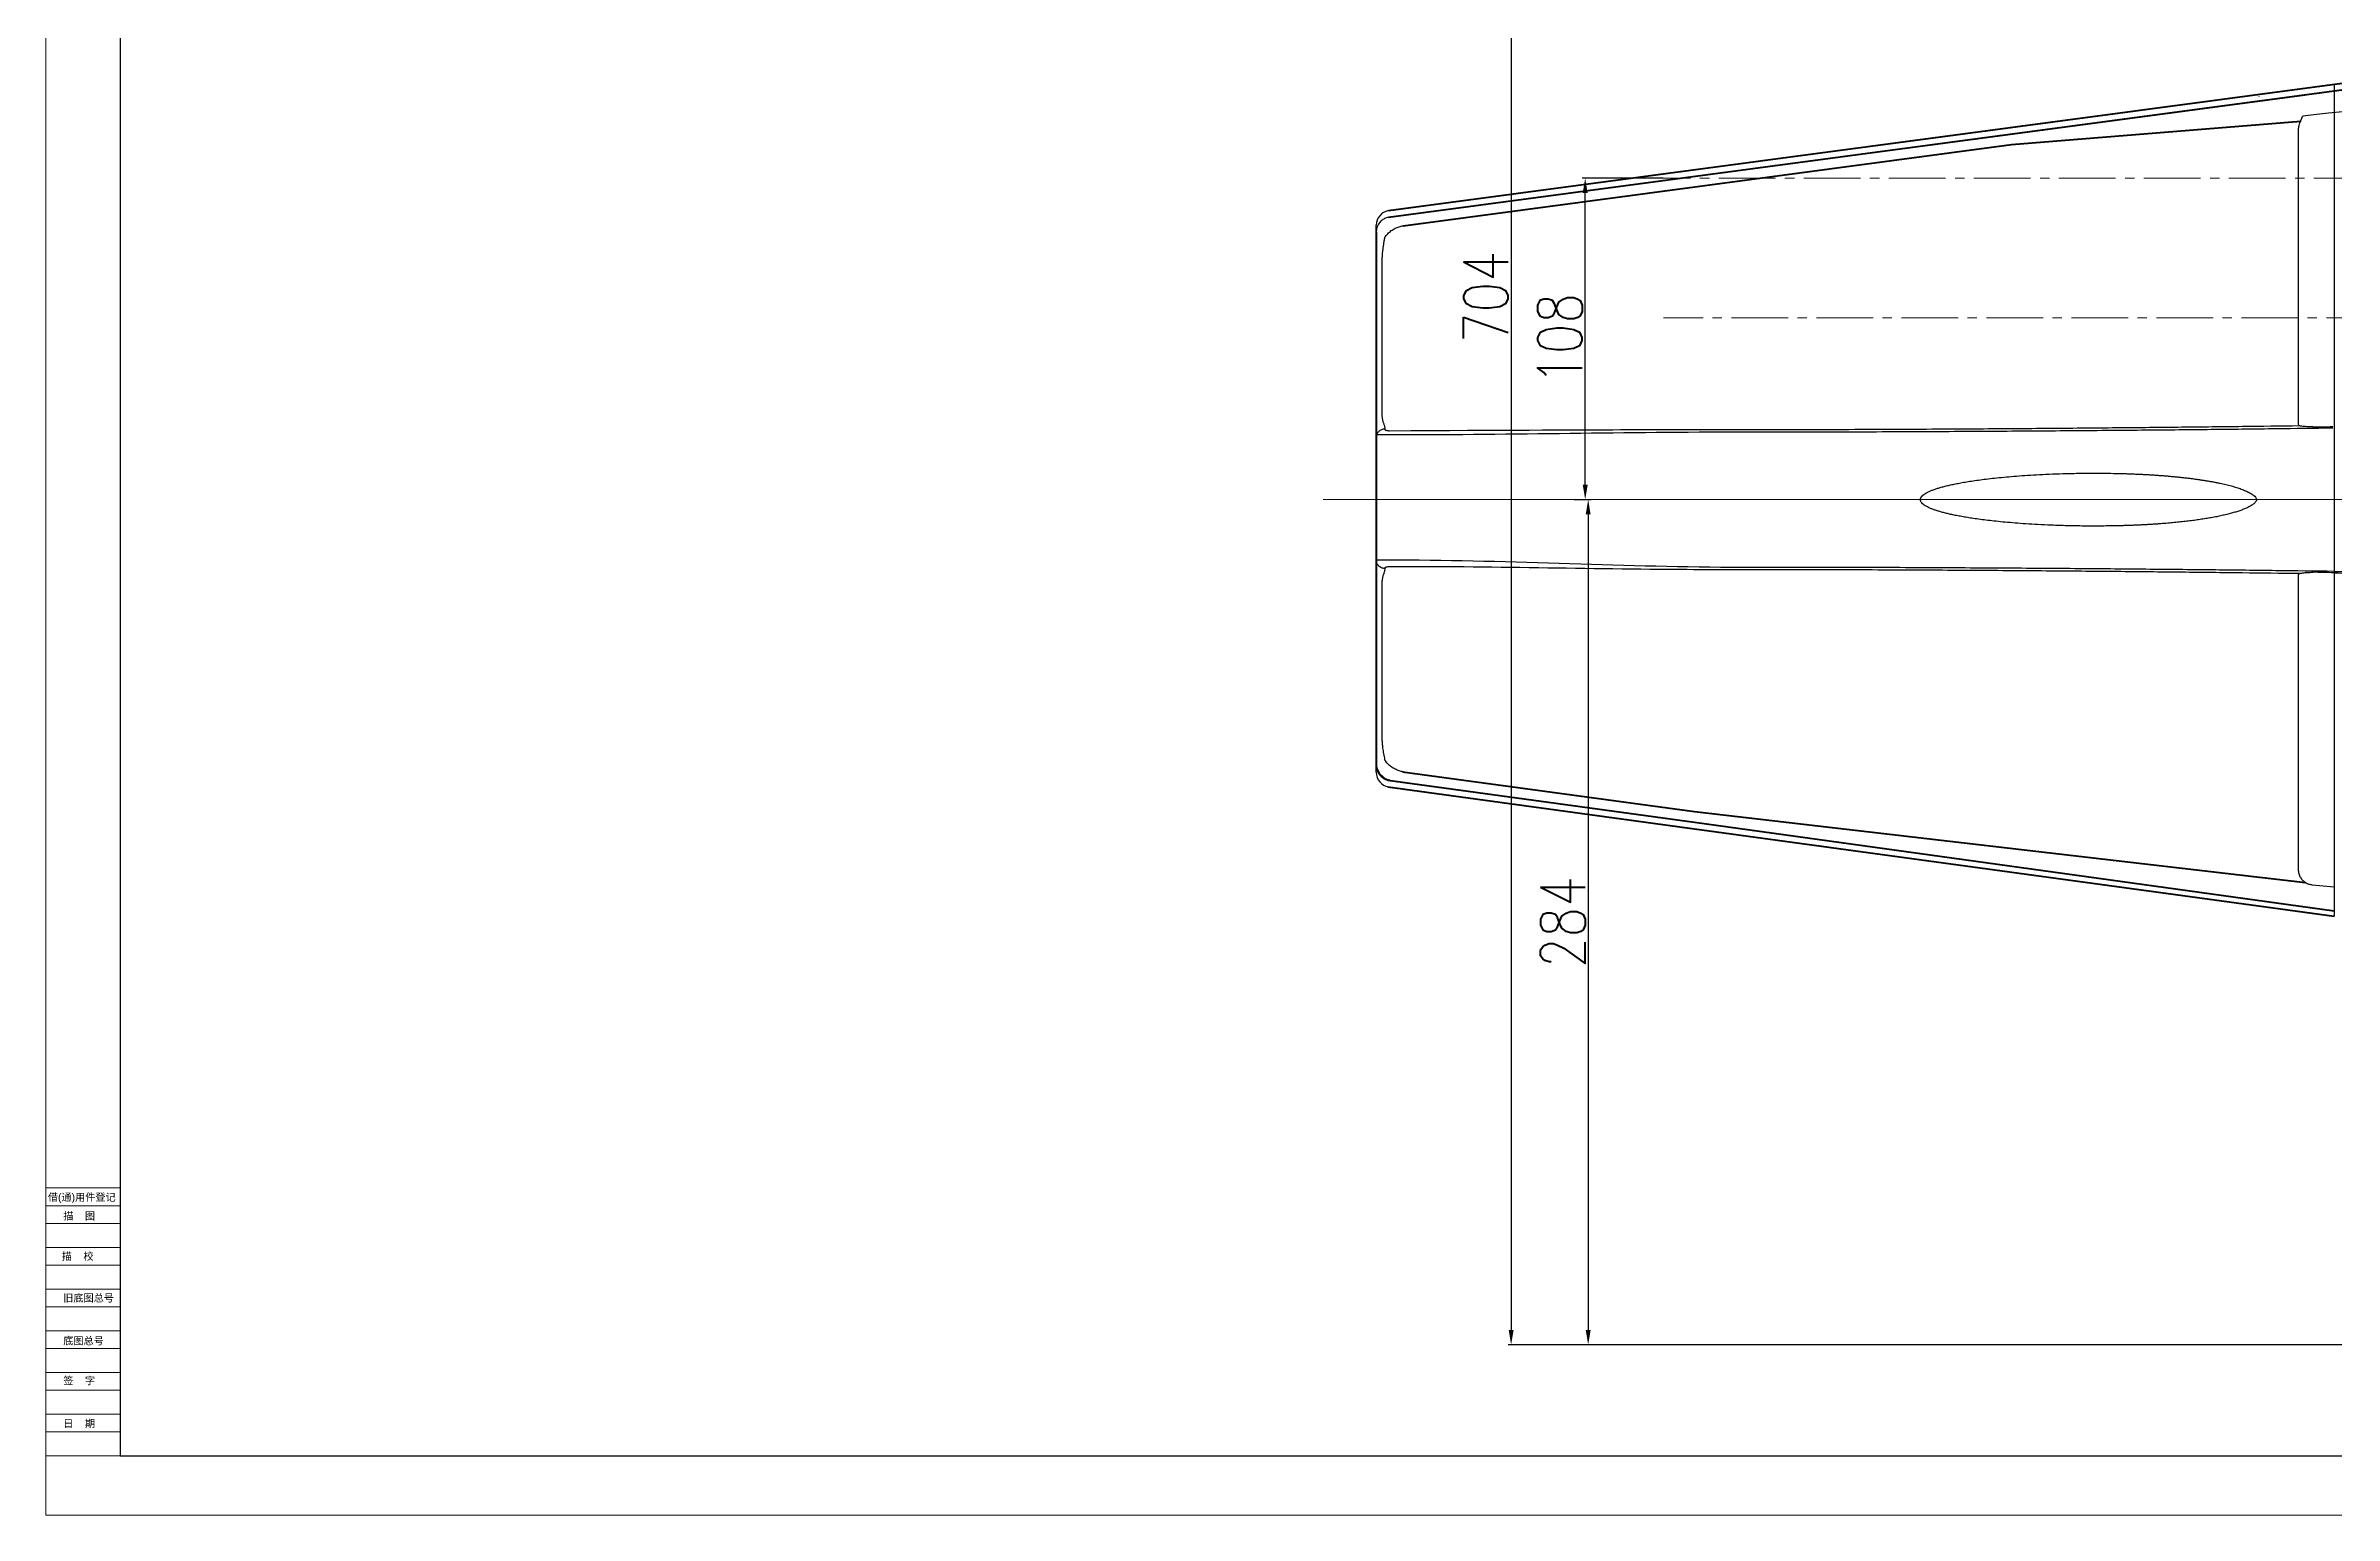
# Model space of a CAD drawing. Header units: millimetres. Extents: x 1758 to 4202, y 581 to 2263.
# Drawn here: x 1758 to 2527, y 581 to 1075 of the extents above; entities that cross this region are included whole.
import ezdxf

# ---------------------------------------------------------------- set-up
doc = ezdxf.new("R2010")
doc.units = ezdxf.units.MM
doc.linetypes.add('CENTER2', pattern=[28.575, 19.05, -3.175, 3.175, -3.175])
for name, color, linetype, lineweight in [('01___PRT_ALL_DTM_PLN', 7, 'Continuous', 40), ('01___PRT_DEF_DTM_PLN', 3, 'Continuous', 18), ('1CEN', 4, 'CENTER2', 9), ('3-细实线', 5, 'Continuous', 9), ('图层1', 3, 'Continuous', 13), ('尺寸', 3, 'Continuous', 9), ('尺寸线', 3, 'Continuous', 15), ('粗实线', 7, 'Continuous', 40), ('细实线', 3, 'Continuous', 13)]:
    doc.layers.add(name, color=color, linetype=linetype, lineweight=lineweight)
doc.styles.get("Standard").update_dxf_attribs({"font": 'arial.ttf'})
doc.styles.add('STYLE1', font='txt.shx', dxfattribs={"width": 0.8, "height": 3, "bigfont": 'gbcbig.shx'})
doc.dimstyles.new('工程标注', dxfattribs={"dimtxt": 6, "dimasz": 5, "dimexe": 1, "dimexo": 0, "dimgap": 1, "dimtad": 1, "dimdec": 0, "dimdsep": 46, "dimtxsty": 'STYLE1', "dimcen": 1, "dimclrd": 256, "dimclrt": 256, "dimadec": 0, "dimazin": 2, "dimtfac": 1, "dimtdec": 0, "dimtmove": 0, "dimatfit": 3, "dimfxl": 0, "dimtolj": 1, "dimarcsym": 0})

# ---------------------------------------------------------------- blocks, each defined once
blk = doc.blocks.new('*D9')
at = {"layer": 'DEFPOINTS', "color": 0, "ltscale": 10, "transparency": 16777216}
for p in [(2724.23, 1342.59), (2250.57, 638.45), (2724.23, 638.45)]:
    blk.add_point(p, dxfattribs=at)
at = {"layer": '细实线', "color": 0, "lineweight": -2, "ltscale": 10, "transparency": 16777216}
for p, q in [((2724.23, 1342.59), (2249.57, 1342.59)), ((2724.23, 638.45), (2249.57, 638.45))]:
    blk.add_line(p, q, dxfattribs=at)
at = {"layer": '细实线', "lineweight": -2, "ltscale": 10, "transparency": 16777216}
blk.add_line((2250.57, 1337.59), (2250.57, 643.45), dxfattribs=at)
at = {"layer": '细实线', "ltscale": 10, "transparency": 16777216}
for points in [[(2249.74, 1337.59), (2251.41, 1337.59), (2250.57, 1342.59)], [(2249.74, 643.45), (2251.41, 643.45), (2250.57, 638.45)]]:
    blk.add_solid(points, dxfattribs=at)
at = {"layer": '细实线', "ltscale": 10, "transparency": 16777216, "insert": (2242.07, 990.52), "char_height": 3, "attachment_point": 5, "rotation": 90, "style": 'STYLE1'}
blk.add_mtext('\\A1;{\\H5x;704}', dxfattribs=at)
blk = doc.blocks.new('*D20')
at = {"layer": 'DEFPOINTS', "color": 0, "ltscale": 10, "transparency": 16777216}
for p in [(2271.79, 922.48), (2276.47, 638.45), (2294.4, 638.45)]:
    blk.add_point(p, dxfattribs=at)
at = {"layer": '尺寸', "color": 0, "lineweight": -2, "ltscale": 10, "transparency": 16777216}
for p, q in [((2271.79, 922.48), (2277.47, 922.48)), ((2294.4, 638.45), (2275.47, 638.45))]:
    blk.add_line(p, q, dxfattribs=at)
at = {"layer": '尺寸', "lineweight": -2, "ltscale": 10, "transparency": 16777216}
blk.add_line((2276.47, 917.48), (2276.47, 643.45), dxfattribs=at)
at = {"layer": '尺寸', "ltscale": 10, "transparency": 16777216}
for points in [[(2275.63, 917.48), (2277.3, 917.48), (2276.47, 922.48)], [(2275.63, 643.45), (2277.3, 643.45), (2276.47, 638.45)]]:
    blk.add_solid(points, dxfattribs=at)
at = {"layer": '尺寸', "ltscale": 10, "transparency": 16777216, "insert": (2267.97, 780.46), "char_height": 3, "attachment_point": 5, "rotation": 90, "style": 'STYLE1'}
blk.add_mtext('\\A1;{\\H5x;284}', dxfattribs=at)
blk = doc.blocks.new('*D21')
at = {"layer": 'DEFPOINTS', "color": 0, "ltscale": 10, "transparency": 16777216}
for p in [(2275.47, 1030.52), (2301.73, 1030.52), (2271.79, 922.48)]:
    blk.add_point(p, dxfattribs=at)
at = {"layer": '尺寸线', "color": 0, "lineweight": -2, "ltscale": 10, "transparency": 16777216}
for p, q in [((2301.73, 1030.52), (2274.47, 1030.52)), ((2271.79, 922.48), (2276.47, 922.48))]:
    blk.add_line(p, q, dxfattribs=at)
at = {"layer": '尺寸线', "lineweight": -2, "ltscale": 10, "transparency": 16777216}
blk.add_line((2275.47, 927.48), (2275.47, 1025.52), dxfattribs=at)
at = {"layer": '尺寸线', "ltscale": 10, "transparency": 16777216}
for points in [[(2274.63, 1025.52), (2276.3, 1025.52), (2275.47, 1030.52)], [(2274.63, 927.48), (2276.3, 927.48), (2275.47, 922.48)]]:
    blk.add_solid(points, dxfattribs=at)
at = {"layer": '尺寸线', "ltscale": 10, "transparency": 16777216, "insert": (2266.97, 976.5), "char_height": 3, "attachment_point": 5, "rotation": 90, "style": 'STYLE1'}
blk.add_mtext('\\A1;{\\H5x;108}', dxfattribs=at)

msp = doc.modelspace()

# ---------------------------------------------------------------- linework, layer by layer
for p, q in [((1782.957, 2243.164), (1782.957, 601.164)), ((1782.957, 601.164), (4181.843, 601.164))]:
    msp.add_line(p, q)
at = {"color": 7, "linetype": 'Continuous'}
for p, q in [((2527.265, 1062.055), (2527.265, 782.46)), ((2515.265, 947.681), (2515.265, 1046.847)), ((2205.217, 830.873), (2205.217, 1014.672)), ((2208.048, 947.234), (2208.061, 946.216)), ((2455.733, 931.247), (2455.758, 931.247)), ((2388.021, 922.479), (2388.168, 922.479)), ((2455.776, 913.712), (2455.751, 913.711)), ((2208.061, 899.329), (2208.048, 898.311)), ((2515.265, 798.104), (2515.265, 897.276)), ((2519.829, 793.061), (2527.265, 792.359))]:
    msp.add_line(p, q, dxfattribs=at)
for centre, start, end in [((2210.217, 1014.672), 100, 180), ((2210.217, 830.873), 180, 260)]:
    msp.add_arc(centre, 5, start, end, dxfattribs=at)
for points, start_tangent, end_tangent in [([(2501.962, 1058.017), (2501.911, 1058.008)], (-0.9823958, -0.1868112), (-0.9823969, -0.1868056)), ([(2515.265, 1046.819), (2515.45, 1048.248), (2516.758, 1051.489)], (0, 1), (0.4924729, 0.8703278)), ([(2209.348, 1017.374), (2208.042, 1016.947), (2206.889, 1016.161), (2205.988, 1015.073), (2205.415, 1013.766)], (-0.9849436, -0.1728763), (-0.2717346, -0.9623722)), ([(2205.415, 1013.766), (2205.217, 1012.331)], (-0.2717346, -0.9623722), (-0.0000024, -1)), ([(2208.048, 1010.529), (2207.808, 1009.323), (2207.605, 1008.173), (2207.445, 1007.104), (2207.326, 1006.135), (2207.241, 1005.262), (2207.182, 1004.477), (2207.143, 1003.769), (2207.117, 1003.131), (2207.102, 1002.55), (2207.094, 1002.017), (2207.092, 1001.521)], (-0.2017699, -0.9794329), (-0.0000209, -1)), ([(2208.048, 1010.528), (2209.112, 1011.83), (2210.289, 1012.872), (2211.555, 1013.661), (2212.896, 1014.206), (2214.31, 1014.505)], (0.5710194, 0.8209366), (0.9931186, 0.1171126)), ([(2207.092, 1001.521), (2207.092, 993.268), (2207.092, 985.346), (2207.092, 977.93), (2207.092, 970.793), (2207.092, 963.769), (2207.092, 957.237), (2207.092, 951.781)], (-0.0000012, -1), (0.0000024, -1)), ([(2205.401, 944.362), (2320.962, 945.251), (2355.654, 945.274), (2387.111, 945.372), (2415.668, 945.522), (2441.662, 945.705), (2465.431, 945.909), (2487.311, 946.128), (2507.64, 946.356), (2526.765, 946.592)], (0.9999926, -0.0038511), (0.9999174, 0.0128538)), ([(2207.092, 951.781), (2207.094, 951.523), (2207.1, 951.251), (2207.112, 950.961), (2207.133, 950.649), (2207.163, 950.311), (2207.208, 949.945), (2207.271, 949.548), (2207.357, 949.121), (2207.475, 948.665), (2207.628, 948.186), (2207.82, 947.702), (2208.048, 947.234)], (0.0000372, -1), (0.4759237, -0.8794866)), ([(2515.964, 947.219), (2515.45, 947.417), (2515.265, 947.681)], (-0.9697543, 0.244083), (0, 1)), ([(2520.114, 946.889), (2518.714, 946.933), (2517.556, 946.999), (2516.662, 947.091), (2515.964, 947.219)], (-0.9996676, 0.0257806), (-0.9697389, 0.2441444)), ([(2520.114, 946.889), (2523.438, 946.955), (2526.765, 947.022)], (0.999802, 0.0198984), (0.9998014, 0.0199271)), ([(2208.061, 946.216), (2206.962, 945.959), (2206.041, 945.336), (2205.43, 944.434), (2205.217, 943.381)], (-0.9987918, -0.0491422), (0.0000022, -1)), ([(2208.061, 946.216), (2208.143, 946.021), (2208.375, 945.857), (2208.738, 945.733), (2209.2, 945.657), (2209.722, 945.63)], (0.0137278, -0.9999058), (0.9999932, -0.0036887)), ([(2388.168, 922.479), (2388.305, 923.078), (2388.693, 923.65), (2389.278, 924.179), (2389.993, 924.652), (2390.814, 925.088), (2391.747, 925.501), (2392.789, 925.899), (2393.929, 926.28), (2395.156, 926.644), (2396.482, 926.997), (2397.925, 927.343), (2399.508, 927.687), (2401.252, 928.03), (2403.179, 928.374), (2405.31, 928.717), (2407.663, 929.057), (2410.251, 929.393), (2413.091, 929.719), (2416.197, 930.033), (2419.575, 930.329), (2423.218, 930.601), (2427.142, 930.843), (2431.396, 931.05), (2436.038, 931.216), (2441.108, 931.327), (2446.557, 931.367), (2452.167, 931.322), (2455.733, 931.247)], (-0.0011604, 0.9999993), (0.999658, -0.0261499)), ([(2455.733, 931.247), (2456.517, 931.226), (2458.1, 931.176), (2459.645, 931.119), (2461.159, 931.056), (2462.649, 930.985), (2464.117, 930.908), (2465.564, 930.823), (2466.987, 930.733), (2468.387, 930.635), (2469.763, 930.531), (2471.115, 930.421), (2472.441, 930.305), (2473.742, 930.183), (2475.019, 930.056), (2476.272, 929.922), (2477.504, 929.782), (2478.715, 929.636), (2479.907, 929.483), (2481.081, 929.324), (2482.238, 929.157), (2483.379, 928.983), (2484.505, 928.801), (2485.613, 928.612), (2486.702, 928.414), (2487.768, 928.208), (2488.811, 927.995), (2489.827, 927.774), (2490.814, 927.546), (2491.769, 927.31), (2492.691, 927.068), (2493.576, 926.819), (2494.423, 926.563), (2495.232, 926.301), (2496.007, 926.029), (2496.753, 925.746), (2497.47, 925.448), (2498.161, 925.132), (2498.821, 924.793), (2499.443, 924.428), (2500.021, 924.028), (2500.532, 923.585), (2500.929, 923.097), (2501.132, 922.554), (2501.135, 922.478)], (0.9996583, -0.0261396), (-0.014683, -0.9998922)), ([(2455.751, 913.711), (2452.604, 913.643), (2447.343, 913.592), (2441.771, 913.622), (2436.131, 913.739), (2431.014, 913.924), (2426.563, 914.148), (2422.649, 914.396), (2419.112, 914.666), (2415.845, 914.958), (2412.851, 915.265), (2410.146, 915.578), (2407.702, 915.895), (2405.475, 916.216), (2403.437, 916.541), (2401.57, 916.868), (2399.862, 917.198), (2398.299, 917.53), (2396.869, 917.865), (2395.562, 918.202), (2394.366, 918.544), (2393.268, 918.893), (2392.26, 919.254), (2391.338, 919.63), (2390.505, 920.024), (2389.768, 920.442), (2389.138, 920.889), (2388.636, 921.373), (2388.297, 921.898), (2388.168, 922.479)], (-0.9996567, -0.0262013), (0.0047408, 0.9999888)), ([(2501.136, 922.478), (2500.997, 921.978), (2500.664, 921.512), (2500.232, 921.099), (2499.765, 920.743), (2499.281, 920.429), (2498.778, 920.141), (2498.243, 919.866), (2497.674, 919.599), (2497.086, 919.347), (2496.478, 919.104), (2495.849, 918.871), (2495.197, 918.646), (2494.521, 918.426), (2493.817, 918.21), (2493.085, 917.999), (2492.326, 917.792), (2491.541, 917.59), (2490.734, 917.393), (2489.905, 917.201), (2489.055, 917.015), (2488.187, 916.833), (2487.301, 916.658), (2486.398, 916.488), (2485.481, 916.323), (2484.55, 916.164), (2483.607, 916.01), (2482.652, 915.863), (2481.686, 915.72), (2480.709, 915.583), (2479.72, 915.45), (2478.717, 915.322), (2477.701, 915.199), (2476.67, 915.08), (2475.624, 914.966), (2474.563, 914.856), (2473.484, 914.75), (2472.389, 914.648), (2471.275, 914.55), (2470.144, 914.457), (2468.995, 914.368), (2467.829, 914.283), (2466.647, 914.203), (2465.448, 914.127), (2464.233, 914.057), (2463.002, 913.991), (2461.756, 913.929), (2460.494, 913.873), (2459.214, 913.822), (2457.909, 913.775), (2456.577, 913.734), (2455.751, 913.711)], (-0.000592, -0.9999998), (-0.9996566, -0.026205)), ([(2527.265, 898.366), (2507.64, 898.602), (2487.311, 898.83), (2465.431, 899.049), (2441.662, 899.253), (2415.668, 899.436), (2387.111, 899.585), (2355.654, 899.684), (2320.962, 899.707), (2205.217, 902.164)], (-0.9999174, 0.0128538), (-0.9999926, -0.0038511)), ([(2208.061, 899.329), (2206.961, 899.585), (2206.041, 900.209), (2205.43, 901.111), (2205.217, 902.164)], (-0.998793, 0.0491186), (0.0000836, 1)), ([(2208.048, 898.311), (2207.819, 897.841), (2207.626, 897.353), (2207.472, 896.87), (2207.355, 896.412), (2207.269, 895.986), (2207.206, 895.591), (2207.162, 895.228), (2207.132, 894.893), (2207.112, 894.584), (2207.1, 894.296), (2207.094, 894.024), (2207.092, 893.764)], (-0.4759063, -0.879496), (-0.0000383, -1)), ([(2207.092, 893.764), (2207.092, 888.304), (2207.092, 881.758), (2207.092, 874.745), (2207.092, 867.618), (2207.092, 860.212), (2207.092, 852.304), (2207.092, 844.024)], (-0.0000019, -1), (0.0000013, -1)), ([(2209.722, 899.915), (2209.2, 899.888), (2208.738, 899.812), (2208.375, 899.688), (2208.143, 899.524), (2208.061, 899.329)], (-0.9999932, -0.0036885), (-0.0137311, -0.9999057)), ([(2515.543, 897.598), (2496.419, 897.834), (2476.089, 898.062), (2454.209, 898.28), (2430.441, 898.485), (2404.447, 898.668), (2375.89, 898.817), (2344.433, 898.915), (2309.74, 898.939), (2209.722, 899.915)], (-0.9999174, 0.0128538), (-0.9999926, -0.0038511)), ([(2515.265, 897.277), (2515.45, 897.541), (2515.964, 897.738)], (0, 1), (0.9697543, 0.244083)), ([(2515.964, 897.738), (2516.342, 897.818), (2516.83, 897.889), (2517.449, 897.95), (2518.207, 898.001), (2519.098, 898.039), (2520.114, 898.069)], (0.9697389, 0.2441443), (0.9996676, 0.0257798)), ([(2527.265, 897.888), (2523.438, 898.002), (2520.114, 898.069)], (-0.9998014, 0.0199271), (-0.999802, 0.0198984)), ([(2527.265, 898.366), (2537.817, 898.537), (2547.381, 898.737)], (1, -0.0002979), (0.9996205, 0.027547)), ([(2207.092, 844.025), (2207.094, 843.574), (2207.1, 843.084), (2207.113, 842.549), (2207.134, 841.962), (2207.167, 841.318), (2207.215, 840.612), (2207.282, 839.838), (2207.374, 838.993), (2207.496, 838.072), (2207.653, 837.083), (2207.841, 836.053), (2208.048, 835.017)], (0.0000208, -1), (0.2018643, -0.9794135)), ([(2205.217, 833.214), (2205.415, 831.779)], (0.0000021, -1), (0.2717346, -0.9623722)), ([(2205.415, 831.779), (2205.988, 830.472), (2206.889, 829.384), (2208.042, 828.598), (2209.348, 828.171)], (0.2717346, -0.9623722), (0.9849435, -0.1728763)), ([(2214.31, 831.04), (2212.896, 831.339), (2211.555, 831.884), (2210.289, 832.673), (2209.112, 833.715), (2208.048, 835.017)], (-0.9931187, 0.117112), (-0.5710194, 0.8209366)), ([(2515.964, 795.447), (2515.45, 796.709), (2515.265, 798.139)], (-0.492473, 0.8703277), (0, 1)), ([(2515.964, 795.447), (2516.683, 794.526), (2517.603, 793.796), (2518.671, 793.298), (2519.829, 793.061)], (0.5170526, -0.8559536), (0.996333, -0.0855603))]:
    msp.add_spline(points, degree=3, dxfattribs=dict(at, start_tangent=start_tangent, end_tangent=end_tangent))
for points, knots in [([(2516.758, 1051.489), (2542.242, 1054.308), (2553.167, 1055.554), (2564.079, 1056.903), (2571.372, 1057.84)], [10.9193119, 10.9193119, 10.9193119, 10.9193119, 21.8463705, 43.9042225, 43.9042225, 43.9042225, 43.9042225]), ([(2209.722, 945.63), (2287.609, 946.049), (2310.239, 946.004), (2343.354, 946.027), (2374.923, 946.126), (2403.593, 946.277), (2429.699, 946.461), (2453.58, 946.666), (2475.573, 946.886), (2496.017, 947.116), (2509.169, 947.278), (2515.543, 947.36)], [4.9944955, 4.9944955, 4.9944955, 4.9944955, 38.1910904, 72.8835753, 104.3405291, 132.8980515, 158.8928646, 182.6621423, 204.5433421, 224.8740632, 244.0001113, 244.0001113, 244.0001113, 244.0001113]), ([(2527.265, 897.888), (2532.679, 897.857), (2542.496, 897.905), (2553.932, 898.208), (2560.452, 898.471), (2586.347, 904.266)], [0, 0, 0, 0, 14.741713, 29.4510355, 34.3172227, 34.3172227, 34.3172227, 34.3172227])]:
    msp.add_open_spline(points, degree=3, knots=knots, dxfattribs=at)
for points in [[(2515.964, 1049.511), (2515.985, 1049.548), (2516.007, 1049.585), (2516.029, 1049.622)], [(2515.964, 1049.511), (2515.985, 1049.545), (2516.006, 1049.58), (2516.028, 1049.614)]]:
    msp.add_open_spline(points, degree=3, dxfattribs=at)
at = {"layer": '01___PRT_ALL_DTM_PLN'}
msp.add_line((2205.234, 1012.387), (2205.199, 833.158), dxfattribs=at)
at = {"layer": '01___PRT_ALL_DTM_PLN', "color": 7, "linetype": 'Continuous'}
msp.add_arc((2210.645, 833.588), 5.462, 184.518322, 260.185541, dxfattribs=at)
at = {"layer": '01___PRT_DEF_DTM_PLN'}
msp.add_line((2207.954, 828.834), (2205.891, 830.898), dxfattribs=at)
at = {"layer": '1CEN', "color": 1}
for p, q in [((2996.68, 1030.519), (2301.734, 1030.519)), ((3000.873, 983.519), (2301.734, 983.519))]:
    msp.add_line(p, q, dxfattribs=at)
at = {"layer": '3-细实线', "color": 1}
msp.add_line((2851.653, 922.479), (2187.34, 922.479), dxfattribs=at)
at = {"layer": '图层1', "color": 7}
for p, q in [((1782.957, 691.164), (1757.957, 691.164)), ((1782.957, 685.164), (1757.957, 685.164)), ((1782.957, 679.164), (1757.957, 679.164)), ((1782.957, 671.164), (1757.957, 671.164)), ((1782.957, 665.164), (1757.957, 665.164)), ((1782.957, 657.164), (1757.957, 657.164)), ((1782.957, 651.164), (1757.957, 651.164)), ((1782.957, 643.164), (1757.957, 643.164)), ((1782.957, 637.164), (1757.957, 637.164)), ((1782.957, 629.164), (1757.957, 629.164)), ((1782.957, 623.164), (1757.957, 623.164)), ((1782.957, 615.164), (1757.957, 615.164)), ((1782.957, 609.164), (1757.957, 609.164)), ((1782.957, 601.164), (1757.957, 601.164)), ((1757.957, 596.164), (1757.957, 596.164))]:
    msp.add_line(p, q, dxfattribs=at)
at = {"layer": '粗实线'}
for p, q in [((2209.348, 1017.374), (2572.996, 1065.94)), ((2209.348, 1019.596), (2543.337, 1064.201)), ((2375.687, 1041.811), (2517.349, 1060.73)), ((2392.325, 1041.811), (2517.349, 1058.508)), ((2418.766, 1041.811), (2516.029, 1049.622)), ((2214.31, 1014.505), (2418.766, 1041.811)), ((2214.06, 831.016), (2312.182, 817.639)), ((2209.084, 825.938), (2312.167, 811.885)), ((2209.09, 828.161), (2312.173, 814.107)), ((2312.182, 817.639), (2517.61, 793.791)), ((2312.167, 811.885), (2527.265, 782.46)), ((2312.173, 814.107), (2527.197, 784.329))]:
    msp.add_line(p, q, dxfattribs=at)
at = {"layer": '细实线', "color": 3}
for q in [(1757.957, 2263.164), (4201.843, 581.164)]:
    msp.add_line((1757.957, 581.164), q, dxfattribs=at)

# ---------------------------------------------------------------- texts
at = {"layer": '图层1', "color": 7}
for s, p in [('借(通)用件登记', (1758.667, 686.794)), ('描    图', (1763.837, 680.481)), ('描    校', (1763.347, 666.956)), ('旧底图总号', (1763.837, 652.913)), ('底图总号', (1763.837, 638.534)), ('签    字', (1763.837, 625.128)), ('日    期', (1763.837, 610.736))]:
    msp.add_text(s, height=2.5, dxfattribs=at).set_placement(p)

# ---------------------------------------------------------------- dimensions: what is measured, and where the dimension line sits
at = {"layer": '尺寸', "ltscale": 10}
dim = msp.add_linear_dim(base=(2276.466, 638.451), p1=(2271.786, 922.479), p2=(2294.399, 638.451), angle=90, text='{\\H5x;<>}', dimstyle='工程标注', dxfattribs=at)
dim.commit()
dim.dimension.update_dxf_attribs({"geometry": '*D20', "text_midpoint": (2267.966, 780.465)})
at = {"layer": '尺寸线', "ltscale": 10}
dim = msp.add_linear_dim(base=(2275.466, 1030.519), p1=(2271.786, 922.479), p2=(2301.734, 1030.519), angle=90, text='{\\H5x;<>}', dimstyle='工程标注', dxfattribs=at)
dim.commit()
dim.dimension.update_dxf_attribs({"geometry": '*D21', "text_midpoint": (2275.466, 976.499), "dimtype": 160})
at = {"layer": '细实线', "ltscale": 10}
dim = msp.add_linear_dim(base=(2250.572, 638.451), p1=(2724.235, 1342.588), p2=(2724.235, 638.451), angle=90, text='{\\H5x;<>}', dimstyle='工程标注', dxfattribs=at)
dim.commit()
dim.dimension.update_dxf_attribs({"geometry": '*D9', "text_midpoint": (2242.072, 990.519)})

doc.saveas('drawing.dxf')
